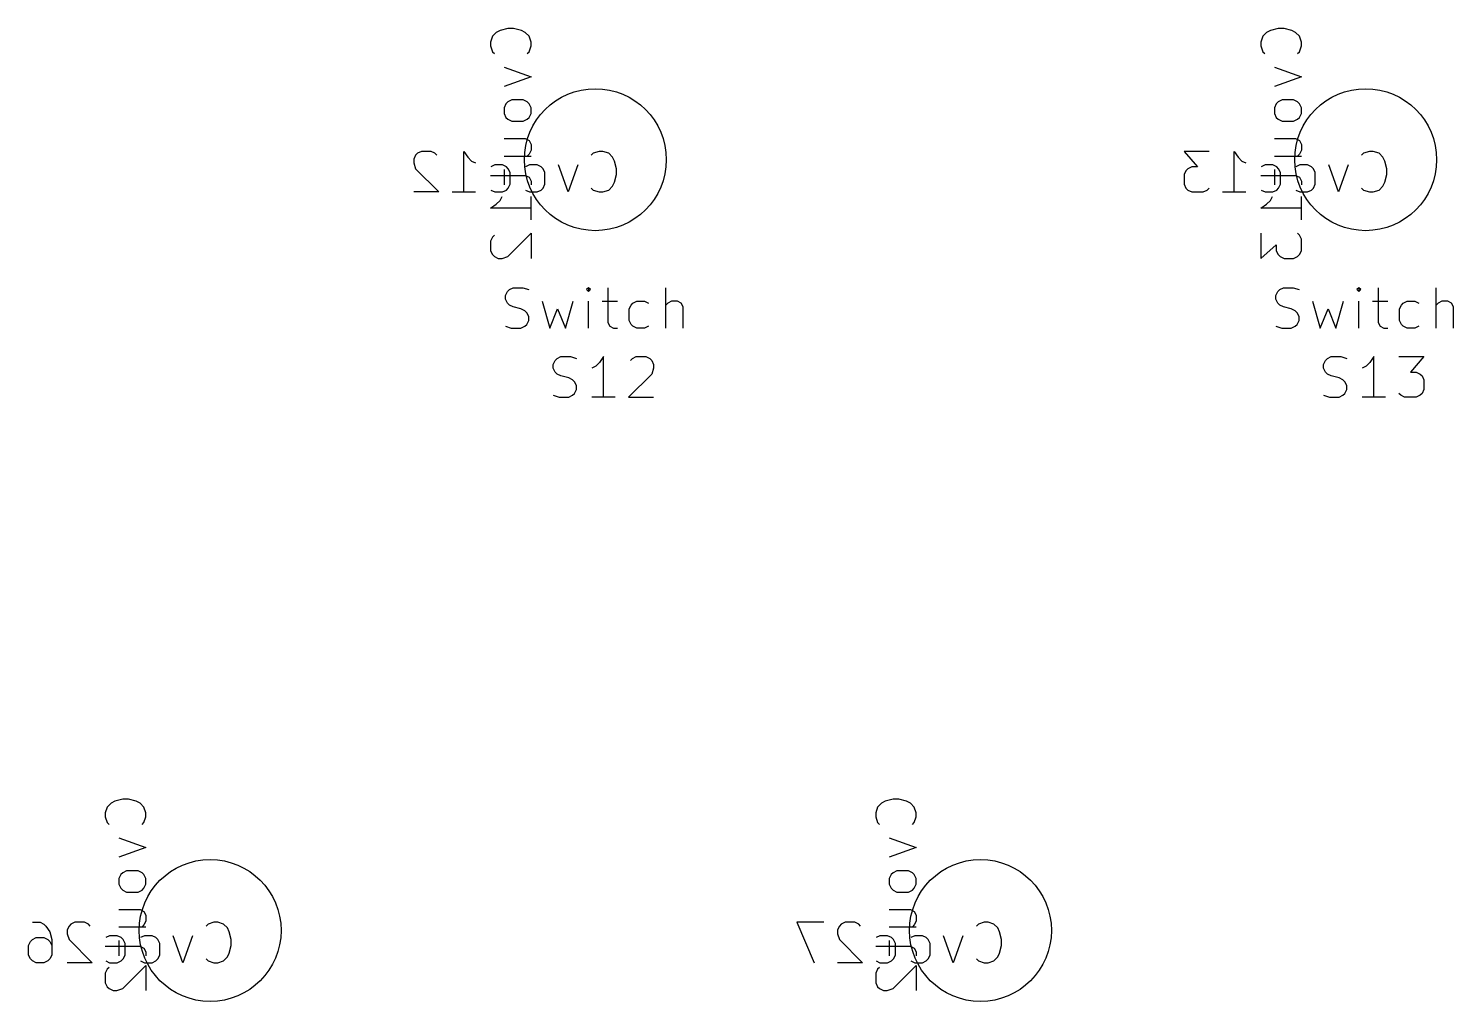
# Model space of a CAD drawing. Extents: x -8 to 301, y -173 to 11.
# Drawn here: x 214.02 to 249.17, y -25.25 to -1.27 of the extents above; entities that cross this region are included whole.
import ezdxf

# ---------------------------------------------------------------- set-up
doc = ezdxf.new("R2010")
doc.units = 0
doc.layers.add('BLACK', color=7, linetype='CONTINUOUS')

msp = doc.modelspace()

# ---------------------------------------------------------------- linework, layer by layer
at = {"layer": 'BLACK', "linetype": 'CONTINUOUS'}
for p, q in [((225.557676, -1.361903), (225.462438, -1.457141)), ((225.652914, -1.314284), (225.557676, -1.361903)), ((225.84339, -1.266665), (225.652914, -1.314284)), ((225.986247, -1.266665), (225.84339, -1.266665)), ((226.176723, -1.314284), (225.986247, -1.266665)), ((226.271961, -1.361903), (226.176723, -1.314284)), ((226.3672, -1.457141), (226.271961, -1.361903)), ((244.557676, -1.361903), (244.462438, -1.457141)), ((244.652914, -1.314284), (244.557676, -1.361903)), ((244.84339, -1.266665), (244.652914, -1.314284)), ((244.986247, -1.266665), (244.84339, -1.266665)), ((245.176723, -1.314284), (244.986247, -1.266665)), ((245.271961, -1.361903), (245.176723, -1.314284)), ((245.3672, -1.457141), (245.271961, -1.361903)), ((225.462438, -1.457141), (225.414819, -1.599998)), ((225.414819, -1.599998), (225.414819, -1.695236)), ((225.414819, -1.695236), (225.462438, -1.838093)), ((226.414819, -1.599998), (226.3672, -1.457141)), ((226.3672, -1.838093), (226.414819, -1.695236)), ((226.414819, -1.695236), (226.414819, -1.599998)), ((244.462438, -1.457141), (244.414819, -1.599998)), ((244.414819, -1.599998), (244.414819, -1.695236)), ((244.414819, -1.695236), (244.462438, -1.838093)), ((245.414819, -1.599998), (245.3672, -1.457141)), ((245.3672, -1.838093), (245.414819, -1.695236)), ((245.414819, -1.695236), (245.414819, -1.599998)), ((225.462438, -1.838093), (225.510057, -1.885712)), ((226.31958, -1.885712), (226.3672, -1.838093)), ((244.462438, -1.838093), (244.510057, -1.885712)), ((245.31958, -1.885712), (245.3672, -1.838093)), ((225.748152, -2.219046), (226.414819, -2.457141)), ((226.414819, -2.457141), (225.748152, -2.695236)), ((244.748152, -2.219046), (245.414819, -2.457141)), ((245.414819, -2.457141), (244.748152, -2.695236)), ((225.795771, -3.123808), (225.748152, -3.219046)), ((225.84339, -3.076189), (225.795771, -3.123808)), ((225.938628, -3.02857), (225.84339, -3.076189)), ((226.224342, -3.02857), (225.938628, -3.02857)), ((226.31958, -3.076189), (226.224342, -3.02857)), ((226.3672, -3.123808), (226.31958, -3.076189)), ((226.414819, -3.219046), (226.3672, -3.123808)), ((244.795771, -3.123808), (244.748152, -3.219046)), ((244.84339, -3.076189), (244.795771, -3.123808)), ((244.938628, -3.02857), (244.84339, -3.076189)), ((245.224342, -3.02857), (244.938628, -3.02857)), ((245.31958, -3.076189), (245.224342, -3.02857)), ((245.3672, -3.123808), (245.31958, -3.076189)), ((245.414819, -3.219046), (245.3672, -3.123808)), ((225.748152, -3.219046), (225.748152, -3.361903)), ((225.748152, -3.361903), (225.795771, -3.457141)), ((225.795771, -3.457141), (225.84339, -3.50476)), ((225.84339, -3.50476), (225.938628, -3.552379)), ((226.224342, -3.552379), (226.31958, -3.50476)), ((226.31958, -3.50476), (226.3672, -3.457141)), ((226.3672, -3.457141), (226.414819, -3.361903)), ((226.414819, -3.361903), (226.414819, -3.219046)), ((244.748152, -3.219046), (244.748152, -3.361903)), ((244.748152, -3.361903), (244.795771, -3.457141)), ((244.795771, -3.457141), (244.84339, -3.50476)), ((244.84339, -3.50476), (244.938628, -3.552379)), ((245.224342, -3.552379), (245.31958, -3.50476)), ((245.31958, -3.50476), (245.3672, -3.457141)), ((245.3672, -3.457141), (245.414819, -3.361903)), ((245.414819, -3.361903), (245.414819, -3.219046)), ((225.938628, -3.552379), (226.224342, -3.552379)), ((244.938628, -3.552379), (245.224342, -3.552379)), ((225.748152, -3.980951), (226.271961, -3.980951)), ((226.271961, -3.980951), (226.3672, -4.02857)), ((226.3672, -4.02857), (226.414819, -4.123808)), ((226.414819, -4.123808), (226.414819, -4.266665)), ((244.748152, -3.980951), (245.271961, -3.980951)), ((245.271961, -3.980951), (245.3672, -4.02857)), ((245.3672, -4.02857), (245.414819, -4.123808)), ((245.414819, -4.123808), (245.414819, -4.266665)), ((223.567618, -4.390057), (223.519999, -4.485295)), ((223.519999, -4.485295), (223.519999, -4.580533)), ((223.615237, -4.342438), (223.567618, -4.390057)), ((223.710475, -4.294819), (223.615237, -4.342438)), ((223.94857, -4.294819), (223.710475, -4.294819)), ((224.043808, -4.342438), (223.94857, -4.294819)), ((224.091427, -4.390057), (224.043808, -4.342438)), ((224.758094, -5.294819), (224.758094, -4.294819)), ((224.758094, -4.294819), (224.853332, -4.437676)), ((224.853332, -4.437676), (224.94857, -4.532914)), ((224.94857, -4.532914), (225.043808, -4.580533)), ((225.748152, -4.409522), (226.414819, -4.409522)), ((226.3672, -4.361903), (226.31958, -4.409522)), ((226.414819, -4.266665), (226.3672, -4.361903)), ((227.948571, -4.342438), (227.900952, -4.390057)), ((228.091428, -4.294819), (227.948571, -4.342438)), ((228.186666, -4.294819), (228.091428, -4.294819)), ((228.329523, -4.342438), (228.186666, -4.294819)), ((228.424761, -4.437676), (228.329523, -4.342438)), ((228.47238, -4.532914), (228.424761, -4.437676)), ((228.519999, -4.72339), (228.47238, -4.532914)), ((243.139046, -4.294819), (242.519999, -4.294819)), ((242.519999, -4.294819), (242.853332, -4.675771)), ((243.758094, -5.294819), (243.758094, -4.294819)), ((243.758094, -4.294819), (243.853332, -4.437676)), ((243.853332, -4.437676), (243.94857, -4.532914)), ((243.94857, -4.532914), (244.043808, -4.580533)), ((244.748152, -4.409522), (245.414819, -4.409522)), ((245.3672, -4.361903), (245.31958, -4.409522)), ((245.414819, -4.266665), (245.3672, -4.361903)), ((246.948571, -4.342438), (246.900952, -4.390057)), ((247.091428, -4.294819), (246.948571, -4.342438)), ((247.186666, -4.294819), (247.091428, -4.294819)), ((247.329523, -4.342438), (247.186666, -4.294819)), ((247.424761, -4.437676), (247.329523, -4.342438)), ((247.47238, -4.532914), (247.424761, -4.437676)), ((247.519999, -4.72339), (247.47238, -4.532914)), ((223.519999, -4.580533), (223.567618, -4.72339)), ((223.567618, -4.72339), (224.139046, -5.294819)), ((225.414819, -4.885713), (226.271961, -4.885713)), ((225.519999, -4.628152), (225.424761, -4.675771)), ((225.710475, -4.628152), (225.519999, -4.628152)), ((225.805713, -4.675771), (225.710475, -4.628152)), ((225.748152, -4.742856), (225.748152, -5.123808)), ((225.853332, -4.72339), (225.805713, -4.675771)), ((225.900951, -4.818628), (225.853332, -4.72339)), ((225.900951, -5.104342), (225.900951, -4.818628)), ((226.271961, -4.885713), (226.3672, -4.933332)), ((226.377142, -4.628152), (226.281904, -4.675771)), ((226.567618, -4.628152), (226.377142, -4.628152)), ((226.662856, -4.675771), (226.567618, -4.628152)), ((226.710475, -4.72339), (226.662856, -4.675771)), ((226.758094, -4.818628), (226.710475, -4.72339)), ((226.758094, -5.104342), (226.758094, -4.818628)), ((227.329523, -5.294819), (227.091428, -4.628152)), ((227.567618, -4.628152), (227.329523, -5.294819)), ((228.47238, -5.056723), (228.519999, -4.866247)), ((228.519999, -4.866247), (228.519999, -4.72339)), ((242.567618, -4.771009), (242.519999, -4.866247)), ((242.519999, -4.866247), (242.519999, -5.104342)), ((242.615237, -4.72339), (242.567618, -4.771009)), ((242.710475, -4.675771), (242.615237, -4.72339)), ((242.853332, -4.675771), (242.710475, -4.675771)), ((244.414819, -4.885713), (245.271961, -4.885713)), ((244.519999, -4.628152), (244.424761, -4.675771)), ((244.710475, -4.628152), (244.519999, -4.628152)), ((244.805713, -4.675771), (244.710475, -4.628152)), ((244.748152, -4.742856), (244.748152, -5.123808)), ((244.853332, -4.72339), (244.805713, -4.675771)), ((244.900951, -4.818628), (244.853332, -4.72339)), ((244.900951, -5.104342), (244.900951, -4.818628)), ((245.271961, -4.885713), (245.3672, -4.933332)), ((245.377142, -4.628152), (245.281904, -4.675771)), ((245.567618, -4.628152), (245.377142, -4.628152)), ((245.662856, -4.675771), (245.567618, -4.628152)), ((245.710475, -4.72339), (245.662856, -4.675771)), ((245.758094, -4.818628), (245.710475, -4.72339)), ((245.758094, -5.104342), (245.758094, -4.818628)), ((246.329523, -5.294819), (246.091428, -4.628152)), ((246.567618, -4.628152), (246.329523, -5.294819)), ((247.47238, -5.056723), (247.519999, -4.866247)), ((247.519999, -4.866247), (247.519999, -4.72339)), ((225.424761, -5.2472), (225.519999, -5.294819)), ((225.710475, -5.294819), (225.805713, -5.2472)), ((225.805713, -5.2472), (225.853332, -5.19958)), ((225.853332, -5.19958), (225.900951, -5.104342)), ((226.281904, -5.2472), (226.377142, -5.294819)), ((226.3672, -4.933332), (226.414819, -5.02857)), ((226.414819, -5.02857), (226.414819, -5.123808)), ((226.567618, -5.294819), (226.662856, -5.2472)), ((226.662856, -5.2472), (226.710475, -5.19958)), ((226.710475, -5.19958), (226.758094, -5.104342)), ((227.900952, -5.19958), (227.948571, -5.2472)), ((227.948571, -5.2472), (228.091428, -5.294819)), ((228.186666, -5.294819), (228.329523, -5.2472)), ((228.329523, -5.2472), (228.424761, -5.151961)), ((228.424761, -5.151961), (228.47238, -5.056723)), ((242.519999, -5.104342), (242.567618, -5.19958)), ((242.567618, -5.19958), (242.615237, -5.2472)), ((242.615237, -5.2472), (242.710475, -5.294819)), ((242.996189, -5.294819), (243.091427, -5.2472)), ((243.091427, -5.2472), (243.139046, -5.19958)), ((244.424761, -5.2472), (244.519999, -5.294819)), ((244.710475, -5.294819), (244.805713, -5.2472)), ((244.805713, -5.2472), (244.853332, -5.19958)), ((244.853332, -5.19958), (244.900951, -5.104342)), ((245.281904, -5.2472), (245.377142, -5.294819)), ((245.3672, -4.933332), (245.414819, -5.02857)), ((245.414819, -5.02857), (245.414819, -5.123808)), ((245.567618, -5.294819), (245.662856, -5.2472)), ((245.662856, -5.2472), (245.710475, -5.19958)), ((245.710475, -5.19958), (245.758094, -5.104342)), ((246.900952, -5.19958), (246.948571, -5.2472)), ((246.948571, -5.2472), (247.091428, -5.294819)), ((247.186666, -5.294819), (247.329523, -5.2472)), ((247.329523, -5.2472), (247.424761, -5.151961)), ((247.424761, -5.151961), (247.47238, -5.056723)), ((224.139046, -5.294819), (223.519999, -5.294819)), ((224.47238, -5.294819), (225.043808, -5.294819)), ((225.414819, -5.695237), (225.557676, -5.599999)), ((225.519999, -5.294819), (225.710475, -5.294819)), ((225.557676, -5.599999), (225.652914, -5.504761)), ((225.652914, -5.504761), (225.700533, -5.409523)), ((226.377142, -5.294819), (226.567618, -5.294819)), ((226.414819, -5.980951), (226.414819, -5.409523)), ((228.091428, -5.294819), (228.186666, -5.294819)), ((242.710475, -5.294819), (242.996189, -5.294819)), ((243.47238, -5.294819), (244.043808, -5.294819)), ((244.414819, -5.695237), (244.557676, -5.599999)), ((244.519999, -5.294819), (244.710475, -5.294819)), ((244.557676, -5.599999), (244.652914, -5.504761)), ((244.652914, -5.504761), (244.700533, -5.409523)), ((245.377142, -5.294819), (245.567618, -5.294819)), ((245.414819, -5.980951), (245.414819, -5.409523)), ((247.091428, -5.294819), (247.186666, -5.294819)), ((226.414819, -5.695237), (225.414819, -5.695237)), ((245.414819, -5.695237), (244.414819, -5.695237)), ((225.84339, -6.885713), (226.414819, -6.314285)), ((226.414819, -6.314285), (226.414819, -6.933332)), ((244.414819, -6.314285), (244.414819, -6.933332)), ((245.3672, -6.361904), (245.31958, -6.314285)), ((225.462438, -6.409523), (225.414819, -6.504761)), ((225.414819, -6.504761), (225.414819, -6.742856)), ((225.510057, -6.361904), (225.462438, -6.409523)), ((244.414819, -6.933332), (244.795771, -6.599999)), ((244.795771, -6.599999), (244.795771, -6.742856)), ((245.414819, -6.457142), (245.3672, -6.361904)), ((245.414819, -6.742856), (245.414819, -6.457142)), ((225.414819, -6.742856), (225.462438, -6.838094)), ((225.462438, -6.838094), (225.510057, -6.885713)), ((225.510057, -6.885713), (225.605295, -6.933332)), ((225.605295, -6.933332), (225.700533, -6.933332)), ((225.700533, -6.933332), (225.84339, -6.885713)), ((244.795771, -6.742856), (244.84339, -6.838094)), ((244.84339, -6.838094), (244.891009, -6.885713)), ((244.891009, -6.885713), (244.986247, -6.933332)), ((244.986247, -6.933332), (245.224342, -6.933332)), ((245.224342, -6.933332), (245.31958, -6.885713)), ((245.31958, -6.885713), (245.3672, -6.838094)), ((245.3672, -6.838094), (245.414819, -6.742856)), ((225.833333, -7.750057), (225.880952, -7.702438)), ((225.880952, -7.702438), (225.97619, -7.654819)), ((225.97619, -7.654819), (226.214285, -7.654819)), ((226.214285, -7.654819), (226.357142, -7.702438)), ((227.833333, -7.654819), (227.785714, -7.702438)), ((227.785714, -7.702438), (227.833333, -7.750057)), ((227.880952, -7.702438), (227.833333, -7.654819)), ((227.833333, -7.654819), (227.833333, -7.750057)), ((227.833333, -7.750057), (227.880952, -7.702438)), ((228.309523, -7.654819), (228.309523, -8.511961)), ((229.738095, -8.654819), (229.738095, -7.654819)), ((244.833333, -7.750057), (244.880952, -7.702438)), ((244.880952, -7.702438), (244.97619, -7.654819)), ((244.97619, -7.654819), (245.214285, -7.654819)), ((245.214285, -7.654819), (245.357142, -7.702438)), ((246.833333, -7.654819), (246.785714, -7.702438)), ((246.785714, -7.702438), (246.833333, -7.750057)), ((246.880952, -7.702438), (246.833333, -7.654819)), ((246.833333, -7.654819), (246.833333, -7.750057)), ((246.833333, -7.750057), (246.880952, -7.702438)), ((247.309523, -7.654819), (247.309523, -8.511961)), ((248.738095, -8.654819), (248.738095, -7.654819)), ((225.785714, -7.845295), (225.833333, -7.750057)), ((225.785714, -7.940533), (225.785714, -7.845295)), ((225.833333, -8.035771), (225.785714, -7.940533)), ((225.880952, -8.08339), (225.833333, -8.035771)), ((225.97619, -8.131009), (225.880952, -8.08339)), ((226.690476, -7.988152), (226.880952, -8.654819)), ((227.261904, -8.654819), (227.45238, -7.988152)), ((227.833333, -8.654819), (227.833333, -7.988152)), ((228.166666, -7.988152), (228.547618, -7.988152)), ((228.833333, -8.178628), (228.880952, -8.08339)), ((228.880952, -8.08339), (228.928571, -8.035771)), ((228.928571, -8.035771), (229.023809, -7.988152)), ((229.023809, -7.988152), (229.214285, -7.988152)), ((229.214285, -7.988152), (229.309523, -8.035771)), ((229.785714, -8.035771), (229.738095, -8.08339)), ((229.880952, -7.988152), (229.785714, -8.035771)), ((230.023809, -7.988152), (229.880952, -7.988152)), ((230.119047, -8.035771), (230.023809, -7.988152)), ((230.166666, -8.131009), (230.119047, -8.035771)), ((244.785714, -7.845295), (244.833333, -7.750057)), ((244.785714, -7.940533), (244.785714, -7.845295)), ((244.833333, -8.035771), (244.785714, -7.940533)), ((244.880952, -8.08339), (244.833333, -8.035771)), ((244.97619, -8.131009), (244.880952, -8.08339)), ((245.690476, -7.988152), (245.880952, -8.654819)), ((246.261904, -8.654819), (246.45238, -7.988152)), ((246.833333, -8.654819), (246.833333, -7.988152)), ((247.166666, -7.988152), (247.547618, -7.988152)), ((247.833333, -8.178628), (247.880952, -8.08339)), ((247.880952, -8.08339), (247.928571, -8.035771)), ((247.928571, -8.035771), (248.023809, -7.988152)), ((248.023809, -7.988152), (248.214285, -7.988152)), ((248.214285, -7.988152), (248.309523, -8.035771)), ((248.785714, -8.035771), (248.738095, -8.08339)), ((248.880952, -7.988152), (248.785714, -8.035771)), ((249.023809, -7.988152), (248.880952, -7.988152)), ((249.119047, -8.035771), (249.023809, -7.988152)), ((249.166666, -8.131009), (249.119047, -8.035771)), ((226.166666, -8.178628), (225.97619, -8.131009)), ((226.261904, -8.226247), (226.166666, -8.178628)), ((226.309523, -8.273866), (226.261904, -8.226247)), ((226.357142, -8.369104), (226.309523, -8.273866)), ((226.357142, -8.464342), (226.357142, -8.369104)), ((226.880952, -8.654819), (227.071428, -8.178628)), ((227.071428, -8.178628), (227.261904, -8.654819)), ((228.833333, -8.464342), (228.833333, -8.178628)), ((230.166666, -8.654819), (230.166666, -8.131009)), ((245.166666, -8.178628), (244.97619, -8.131009)), ((245.261904, -8.226247), (245.166666, -8.178628)), ((245.309523, -8.273866), (245.261904, -8.226247)), ((245.357142, -8.369104), (245.309523, -8.273866)), ((245.357142, -8.464342), (245.357142, -8.369104)), ((245.880952, -8.654819), (246.071428, -8.178628)), ((246.071428, -8.178628), (246.261904, -8.654819)), ((247.833333, -8.464342), (247.833333, -8.178628)), ((249.166666, -8.654819), (249.166666, -8.131009)), ((225.785714, -8.6072), (225.928571, -8.654819)), ((225.928571, -8.654819), (226.166666, -8.654819)), ((226.166666, -8.654819), (226.261904, -8.6072)), ((226.261904, -8.6072), (226.309523, -8.55958)), ((226.309523, -8.55958), (226.357142, -8.464342)), ((228.309523, -8.511961), (228.357142, -8.6072)), ((228.357142, -8.6072), (228.45238, -8.654819)), ((228.45238, -8.654819), (228.547618, -8.654819)), ((228.880952, -8.55958), (228.833333, -8.464342)), ((228.928571, -8.6072), (228.880952, -8.55958)), ((229.023809, -8.654819), (228.928571, -8.6072)), ((229.214285, -8.654819), (229.023809, -8.654819)), ((229.309523, -8.6072), (229.214285, -8.654819)), ((244.785714, -8.6072), (244.928571, -8.654819)), ((244.928571, -8.654819), (245.166666, -8.654819)), ((245.166666, -8.654819), (245.261904, -8.6072)), ((245.261904, -8.6072), (245.309523, -8.55958)), ((245.309523, -8.55958), (245.357142, -8.464342)), ((247.309523, -8.511961), (247.357142, -8.6072)), ((247.357142, -8.6072), (247.45238, -8.654819)), ((247.45238, -8.654819), (247.547618, -8.654819)), ((247.880952, -8.55958), (247.833333, -8.464342)), ((247.928571, -8.6072), (247.880952, -8.55958)), ((248.023809, -8.654819), (247.928571, -8.6072)), ((248.214285, -8.654819), (248.023809, -8.654819)), ((248.309523, -8.6072), (248.214285, -8.654819)), ((226.961905, -9.545295), (227.009524, -9.450057)), ((227.009524, -9.450057), (227.057143, -9.402438)), ((227.057143, -9.402438), (227.152381, -9.354819)), ((227.152381, -9.354819), (227.390476, -9.354819)), ((227.390476, -9.354819), (227.533333, -9.402438)), ((228.2, -9.354819), (228.104762, -9.497676)), ((228.2, -10.354819), (228.2, -9.354819)), ((228.866667, -9.450057), (228.914286, -9.402438)), ((228.914286, -9.402438), (229.009524, -9.354819)), ((229.009524, -9.354819), (229.247619, -9.354819)), ((229.247619, -9.354819), (229.342857, -9.402438)), ((229.342857, -9.402438), (229.390476, -9.450057)), ((229.390476, -9.450057), (229.438095, -9.545295)), ((245.961905, -9.545295), (246.009524, -9.450057)), ((246.009524, -9.450057), (246.057143, -9.402438)), ((246.057143, -9.402438), (246.152381, -9.354819)), ((246.152381, -9.354819), (246.390476, -9.354819)), ((246.390476, -9.354819), (246.533333, -9.402438)), ((247.2, -9.354819), (247.104762, -9.497676)), ((247.2, -10.354819), (247.2, -9.354819)), ((247.819048, -9.354819), (248.438095, -9.354819)), ((248.438095, -9.354819), (248.104762, -9.735771)), ((226.961905, -9.640533), (226.961905, -9.545295)), ((227.009524, -9.735771), (226.961905, -9.640533)), ((227.057143, -9.78339), (227.009524, -9.735771)), ((227.152381, -9.831009), (227.057143, -9.78339)), ((227.342857, -9.878628), (227.152381, -9.831009)), ((228.009524, -9.592914), (227.914286, -9.640533)), ((228.104762, -9.497676), (228.009524, -9.592914)), ((229.390476, -9.78339), (228.819048, -10.354819)), ((229.438095, -9.640533), (229.390476, -9.78339)), ((229.438095, -9.545295), (229.438095, -9.640533)), ((245.961905, -9.640533), (245.961905, -9.545295)), ((246.009524, -9.735771), (245.961905, -9.640533)), ((246.057143, -9.78339), (246.009524, -9.735771)), ((246.152381, -9.831009), (246.057143, -9.78339)), ((246.342857, -9.878628), (246.152381, -9.831009)), ((247.009524, -9.592914), (246.914286, -9.640533)), ((247.104762, -9.497676), (247.009524, -9.592914)), ((248.104762, -9.735771), (248.247619, -9.735771)), ((248.247619, -9.735771), (248.342857, -9.78339)), ((248.342857, -9.78339), (248.390476, -9.831009)), ((248.390476, -9.831009), (248.438095, -9.926247)), ((227.438095, -9.926247), (227.342857, -9.878628)), ((227.485714, -9.973866), (227.438095, -9.926247)), ((227.533333, -10.069104), (227.485714, -9.973866)), ((227.485714, -10.25958), (227.533333, -10.164342)), ((227.533333, -10.164342), (227.533333, -10.069104)), ((246.438095, -9.926247), (246.342857, -9.878628)), ((246.485714, -9.973866), (246.438095, -9.926247)), ((246.533333, -10.069104), (246.485714, -9.973866)), ((246.485714, -10.25958), (246.533333, -10.164342)), ((246.533333, -10.164342), (246.533333, -10.069104)), ((248.438095, -10.164342), (248.390476, -10.25958)), ((248.438095, -9.926247), (248.438095, -10.164342)), ((226.961905, -10.3072), (227.104762, -10.354819)), ((227.104762, -10.354819), (227.342857, -10.354819)), ((227.342857, -10.354819), (227.438095, -10.3072)), ((227.438095, -10.3072), (227.485714, -10.25958)), ((228.485714, -10.354819), (227.914286, -10.354819)), ((228.819048, -10.354819), (229.438095, -10.354819)), ((245.961905, -10.3072), (246.104762, -10.354819)), ((246.104762, -10.354819), (246.342857, -10.354819)), ((246.342857, -10.354819), (246.438095, -10.3072)), ((246.438095, -10.3072), (246.485714, -10.25958)), ((247.485714, -10.354819), (246.914286, -10.354819)), ((247.866667, -10.3072), (247.819048, -10.25958)), ((247.961905, -10.354819), (247.866667, -10.3072)), ((248.247619, -10.354819), (247.961905, -10.354819)), ((248.342857, -10.3072), (248.247619, -10.354819)), ((248.390476, -10.25958), (248.342857, -10.3072)), ((216.057676, -20.361903), (215.962438, -20.457141)), ((216.152914, -20.314284), (216.057676, -20.361903)), ((216.34339, -20.266665), (216.152914, -20.314284)), ((216.486247, -20.266665), (216.34339, -20.266665)), ((216.676723, -20.314284), (216.486247, -20.266665)), ((216.771961, -20.361903), (216.676723, -20.314284)), ((216.8672, -20.457141), (216.771961, -20.361903)), ((235.057676, -20.361903), (234.962438, -20.457141)), ((235.152914, -20.314284), (235.057676, -20.361903)), ((235.34339, -20.266665), (235.152914, -20.314284)), ((235.486247, -20.266665), (235.34339, -20.266665)), ((235.676723, -20.314284), (235.486247, -20.266665)), ((235.771961, -20.361903), (235.676723, -20.314284)), ((235.8672, -20.457141), (235.771961, -20.361903)), ((215.962438, -20.457141), (215.914819, -20.599998)), ((215.914819, -20.599998), (215.914819, -20.695236)), ((215.914819, -20.695236), (215.962438, -20.838093)), ((216.914819, -20.599998), (216.8672, -20.457141)), ((216.8672, -20.838093), (216.914819, -20.695236)), ((216.914819, -20.695236), (216.914819, -20.599998)), ((234.962438, -20.457141), (234.914819, -20.599998)), ((234.914819, -20.599998), (234.914819, -20.695236)), ((234.914819, -20.695236), (234.962438, -20.838093)), ((235.914819, -20.599998), (235.8672, -20.457141)), ((235.8672, -20.838093), (235.914819, -20.695236)), ((235.914819, -20.695236), (235.914819, -20.599998)), ((215.962438, -20.838093), (216.010057, -20.885712)), ((216.81958, -20.885712), (216.8672, -20.838093)), ((234.962438, -20.838093), (235.010057, -20.885712)), ((235.81958, -20.885712), (235.8672, -20.838093)), ((216.248152, -21.219046), (216.914819, -21.457141)), ((235.248152, -21.219046), (235.914819, -21.457141)), ((216.914819, -21.457141), (216.248152, -21.695236)), ((235.914819, -21.457141), (235.248152, -21.695236)), ((216.295771, -22.123808), (216.248152, -22.219046)), ((216.34339, -22.076189), (216.295771, -22.123808)), ((216.438628, -22.02857), (216.34339, -22.076189)), ((216.724342, -22.02857), (216.438628, -22.02857)), ((216.81958, -22.076189), (216.724342, -22.02857)), ((216.8672, -22.123808), (216.81958, -22.076189)), ((216.914819, -22.219046), (216.8672, -22.123808)), ((235.295771, -22.123808), (235.248152, -22.219046)), ((235.34339, -22.076189), (235.295771, -22.123808)), ((235.438628, -22.02857), (235.34339, -22.076189)), ((235.724342, -22.02857), (235.438628, -22.02857)), ((235.81958, -22.076189), (235.724342, -22.02857)), ((235.8672, -22.123808), (235.81958, -22.076189)), ((235.914819, -22.219046), (235.8672, -22.123808)), ((216.248152, -22.219046), (216.248152, -22.361903)), ((216.248152, -22.361903), (216.295771, -22.457141)), ((216.295771, -22.457141), (216.34339, -22.50476)), ((216.81958, -22.50476), (216.8672, -22.457141)), ((216.8672, -22.457141), (216.914819, -22.361903)), ((216.914819, -22.361903), (216.914819, -22.219046)), ((235.248152, -22.219046), (235.248152, -22.361903)), ((235.248152, -22.361903), (235.295771, -22.457141)), ((235.295771, -22.457141), (235.34339, -22.50476)), ((235.81958, -22.50476), (235.8672, -22.457141)), ((235.8672, -22.457141), (235.914819, -22.361903)), ((235.914819, -22.361903), (235.914819, -22.219046)), ((216.34339, -22.50476), (216.438628, -22.552379)), ((216.438628, -22.552379), (216.724342, -22.552379)), ((216.724342, -22.552379), (216.81958, -22.50476)), ((235.34339, -22.50476), (235.438628, -22.552379)), ((235.438628, -22.552379), (235.724342, -22.552379)), ((235.724342, -22.552379), (235.81958, -22.50476)), ((216.248152, -22.980951), (216.771961, -22.980951)), ((216.771961, -22.980951), (216.8672, -23.02857)), ((216.8672, -23.02857), (216.914819, -23.123808)), ((216.914819, -23.123808), (216.914819, -23.266665)), ((235.248152, -22.980951), (235.771961, -22.980951)), ((235.771961, -22.980951), (235.8672, -23.02857)), ((235.8672, -23.02857), (235.914819, -23.123808)), ((235.914819, -23.123808), (235.914819, -23.266665)), ((214.115237, -23.294819), (214.305713, -23.294819)), ((214.305713, -23.294819), (214.400951, -23.342438)), ((214.400951, -23.342438), (214.44857, -23.390057)), ((214.44857, -23.390057), (214.543808, -23.532914)), ((214.543808, -23.532914), (214.591427, -23.72339)), ((215.019999, -23.390057), (214.97238, -23.485295)), ((214.97238, -23.485295), (214.97238, -23.580533)), ((215.067618, -23.342438), (215.019999, -23.390057)), ((215.162856, -23.294819), (215.067618, -23.342438)), ((215.400951, -23.294819), (215.162856, -23.294819)), ((215.496189, -23.342438), (215.400951, -23.294819)), ((215.543808, -23.390057), (215.496189, -23.342438)), ((216.248152, -23.409522), (216.914819, -23.409522)), ((216.8672, -23.361903), (216.81958, -23.409522)), ((216.914819, -23.266665), (216.8672, -23.361903)), ((218.448571, -23.342438), (218.400952, -23.390057)), ((218.591428, -23.294819), (218.448571, -23.342438)), ((218.686666, -23.294819), (218.591428, -23.294819)), ((218.829523, -23.342438), (218.686666, -23.294819)), ((218.924761, -23.437676), (218.829523, -23.342438)), ((218.97238, -23.532914), (218.924761, -23.437676)), ((219.019999, -23.72339), (218.97238, -23.532914)), ((233.639046, -23.294819), (232.97238, -23.294819)), ((232.97238, -23.294819), (233.400951, -24.294819)), ((234.019999, -23.390057), (233.97238, -23.485295)), ((233.97238, -23.485295), (233.97238, -23.580533)), ((234.067618, -23.342438), (234.019999, -23.390057)), ((234.162856, -23.294819), (234.067618, -23.342438)), ((234.400951, -23.294819), (234.162856, -23.294819)), ((234.496189, -23.342438), (234.400951, -23.294819)), ((234.543808, -23.390057), (234.496189, -23.342438)), ((235.248152, -23.409522), (235.914819, -23.409522)), ((235.8672, -23.361903), (235.81958, -23.409522)), ((235.914819, -23.266665), (235.8672, -23.361903)), ((237.448571, -23.342438), (237.400952, -23.390057)), ((237.591428, -23.294819), (237.448571, -23.342438)), ((237.686666, -23.294819), (237.591428, -23.294819)), ((237.829523, -23.342438), (237.686666, -23.294819)), ((237.924761, -23.437676), (237.829523, -23.342438)), ((237.97238, -23.532914), (237.924761, -23.437676)), ((238.019999, -23.72339), (237.97238, -23.532914)), ((214.019999, -23.866247), (214.067618, -23.771009)), ((214.019999, -24.104342), (214.019999, -23.866247)), ((214.067618, -23.771009), (214.115237, -23.72339)), ((214.115237, -23.72339), (214.210475, -23.675771)), ((214.210475, -23.675771), (214.400951, -23.675771)), ((214.400951, -23.675771), (214.496189, -23.72339)), ((214.496189, -23.72339), (214.543808, -23.771009)), ((214.543808, -23.771009), (214.591427, -23.866247)), ((214.591427, -23.72339), (214.591427, -24.104342)), ((214.97238, -23.580533), (215.019999, -23.72339)), ((215.019999, -23.72339), (215.591427, -24.294819)), ((215.914819, -23.885713), (216.771961, -23.885713)), ((216.019999, -23.628152), (215.924761, -23.675771)), ((216.210475, -23.628152), (216.019999, -23.628152)), ((216.305713, -23.675771), (216.210475, -23.628152)), ((216.248152, -23.742856), (216.248152, -24.123808)), ((216.353332, -23.72339), (216.305713, -23.675771)), ((216.400951, -23.818628), (216.353332, -23.72339)), ((216.400951, -24.104342), (216.400951, -23.818628)), ((216.771961, -23.885713), (216.8672, -23.933332)), ((216.877142, -23.628152), (216.781904, -23.675771)), ((217.067618, -23.628152), (216.877142, -23.628152)), ((217.162856, -23.675771), (217.067618, -23.628152)), ((217.210475, -23.72339), (217.162856, -23.675771)), ((217.258094, -23.818628), (217.210475, -23.72339)), ((217.258094, -24.104342), (217.258094, -23.818628)), ((217.829523, -24.294819), (217.591428, -23.628152)), ((218.067618, -23.628152), (217.829523, -24.294819)), ((218.97238, -24.056723), (219.019999, -23.866247)), ((219.019999, -23.866247), (219.019999, -23.72339)), ((233.97238, -23.580533), (234.019999, -23.72339)), ((234.019999, -23.72339), (234.591427, -24.294819)), ((234.914819, -23.885713), (235.771961, -23.885713)), ((235.019999, -23.628152), (234.924761, -23.675771)), ((235.210475, -23.628152), (235.019999, -23.628152)), ((235.305713, -23.675771), (235.210475, -23.628152)), ((235.248152, -23.742856), (235.248152, -24.123808)), ((235.353332, -23.72339), (235.305713, -23.675771)), ((235.400951, -23.818628), (235.353332, -23.72339)), ((235.400951, -24.104342), (235.400951, -23.818628)), ((235.771961, -23.885713), (235.8672, -23.933332)), ((235.877142, -23.628152), (235.781904, -23.675771)), ((236.067618, -23.628152), (235.877142, -23.628152)), ((236.162856, -23.675771), (236.067618, -23.628152)), ((236.210475, -23.72339), (236.162856, -23.675771)), ((236.258094, -23.818628), (236.210475, -23.72339)), ((236.258094, -24.104342), (236.258094, -23.818628)), ((236.829523, -24.294819), (236.591428, -23.628152)), ((237.067618, -23.628152), (236.829523, -24.294819)), ((237.97238, -24.056723), (238.019999, -23.866247)), ((238.019999, -23.866247), (238.019999, -23.72339)), ((214.067618, -24.19958), (214.019999, -24.104342)), ((214.115237, -24.2472), (214.067618, -24.19958)), ((214.210475, -24.294819), (214.115237, -24.2472)), ((214.496189, -24.2472), (214.400951, -24.294819)), ((214.543808, -24.19958), (214.496189, -24.2472)), ((214.591427, -24.104342), (214.543808, -24.19958)), ((215.924761, -24.2472), (216.019999, -24.294819)), ((216.210475, -24.294819), (216.305713, -24.2472)), ((216.305713, -24.2472), (216.353332, -24.19958)), ((216.353332, -24.19958), (216.400951, -24.104342)), ((216.781904, -24.2472), (216.877142, -24.294819)), ((216.8672, -23.933332), (216.914819, -24.02857)), ((216.914819, -24.02857), (216.914819, -24.123808)), ((217.067618, -24.294819), (217.162856, -24.2472)), ((217.162856, -24.2472), (217.210475, -24.19958)), ((217.210475, -24.19958), (217.258094, -24.104342)), ((218.400952, -24.19958), (218.448571, -24.2472)), ((218.448571, -24.2472), (218.591428, -24.294819)), ((218.686666, -24.294819), (218.829523, -24.2472)), ((218.829523, -24.2472), (218.924761, -24.151961)), ((218.924761, -24.151961), (218.97238, -24.056723)), ((234.924761, -24.2472), (235.019999, -24.294819)), ((235.210475, -24.294819), (235.305713, -24.2472)), ((235.305713, -24.2472), (235.353332, -24.19958)), ((235.353332, -24.19958), (235.400951, -24.104342)), ((235.781904, -24.2472), (235.877142, -24.294819)), ((235.8672, -23.933332), (235.914819, -24.02857)), ((235.914819, -24.02857), (235.914819, -24.123808)), ((236.067618, -24.294819), (236.162856, -24.2472)), ((236.162856, -24.2472), (236.210475, -24.19958)), ((236.210475, -24.19958), (236.258094, -24.104342)), ((237.400952, -24.19958), (237.448571, -24.2472)), ((237.448571, -24.2472), (237.591428, -24.294819)), ((237.686666, -24.294819), (237.829523, -24.2472)), ((237.829523, -24.2472), (237.924761, -24.151961)), ((237.924761, -24.151961), (237.97238, -24.056723)), ((214.400951, -24.294819), (214.210475, -24.294819)), ((215.591427, -24.294819), (214.97238, -24.294819)), ((215.962438, -24.457142), (215.914819, -24.55238)), ((215.914819, -24.55238), (215.914819, -24.790475)), ((216.010057, -24.409523), (215.962438, -24.457142)), ((216.019999, -24.294819), (216.210475, -24.294819)), ((216.34339, -24.933332), (216.914819, -24.361904)), ((216.877142, -24.294819), (217.067618, -24.294819)), ((216.914819, -24.361904), (216.914819, -24.980951)), ((218.591428, -24.294819), (218.686666, -24.294819)), ((234.591427, -24.294819), (233.97238, -24.294819)), ((234.962438, -24.457142), (234.914819, -24.55238)), ((234.914819, -24.55238), (234.914819, -24.790475)), ((235.010057, -24.409523), (234.962438, -24.457142)), ((235.019999, -24.294819), (235.210475, -24.294819)), ((235.34339, -24.933332), (235.914819, -24.361904)), ((235.877142, -24.294819), (236.067618, -24.294819)), ((235.914819, -24.361904), (235.914819, -24.980951)), ((237.591428, -24.294819), (237.686666, -24.294819)), ((215.914819, -24.790475), (215.962438, -24.885713)), ((215.962438, -24.885713), (216.010057, -24.933332)), ((216.010057, -24.933332), (216.105295, -24.980951)), ((216.200533, -24.980951), (216.34339, -24.933332)), ((234.914819, -24.790475), (234.962438, -24.885713)), ((234.962438, -24.885713), (235.010057, -24.933332)), ((235.010057, -24.933332), (235.105295, -24.980951)), ((235.200533, -24.980951), (235.34339, -24.933332)), ((216.105295, -24.980951), (216.200533, -24.980951)), ((235.105295, -24.980951), (235.200533, -24.980951))]:
    msp.add_line(p, q, dxfattribs=at)
at = {"layer": 'BLACK'}
for centre in [(228, -4.5), (247, -4.5), (218.5, -23.5), (237.5, -23.5)]:
    msp.add_circle(centre, 1.75, dxfattribs=at)

doc.saveas('drawing.dxf')
